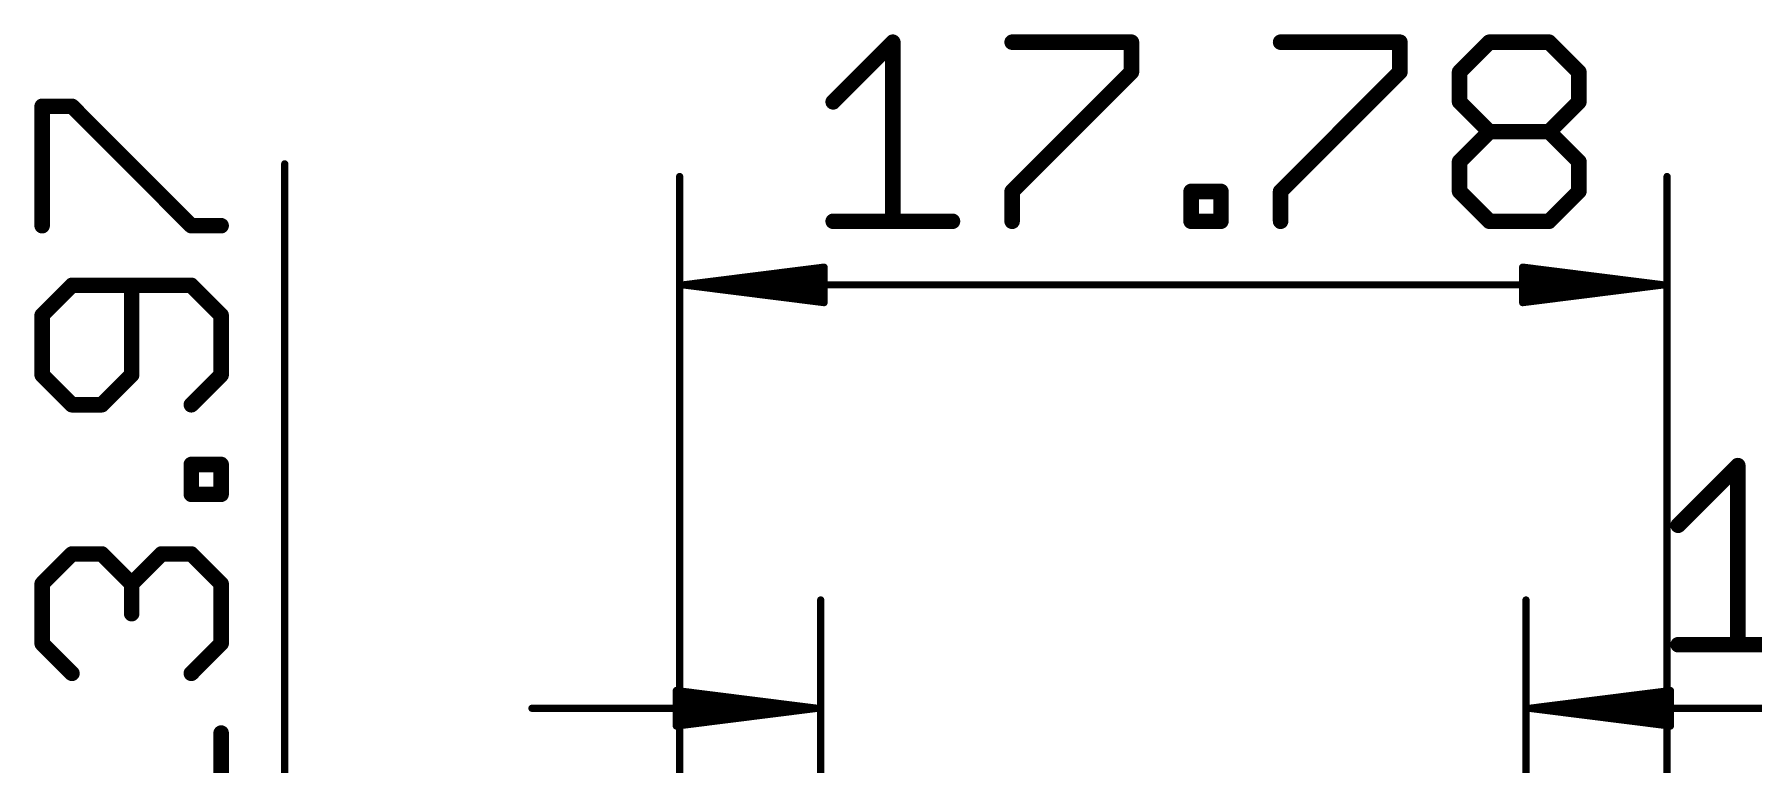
# Model space of a CAD drawing. Extents: x -11.6 to 35, y -5.3 to 31.4.
# Drawn here: x -11.62 to 19.34, y 18.29 to 31.43 of the extents above; entities that cross this region are included whole.
import ezdxf

# ---------------------------------------------------------------- set-up
doc = ezdxf.new("R2010")
doc.units = 0
doc.layers.add('47', color=253, linetype='CONTINUOUS')

msp = doc.modelspace()

# ---------------------------------------------------------------- linework, layer by layer
at = {"layer": '47'}
for points, const_width in [([(2.7637, 30.2176), (3.8382, 31.2921)], 0.2794), ([(3.8382, 31.2921), (3.8382, 28.0687)], 0.2794), ([(5.9865, 31.2921), (8.1354, 31.2921)], 0.2794), ([(8.1354, 31.2921), (8.1354, 30.7548)], 0.2794), ([(10.8206, 31.2921), (12.9695, 31.2921)], 0.2794), ([(12.9695, 31.2921), (12.9695, 30.7548)], 0.2794), ([(14.0434, 30.7548), (14.5806, 31.2921)], 0.2794), ([(14.5806, 31.2921), (15.655, 31.2921)], 0.2794), ([(15.655, 31.2921), (16.1923, 30.7548)], 0.2794), ([(8.1354, 30.7548), (5.9865, 28.6059)], 0.2794), ([(12.9695, 30.7548), (10.8206, 28.6059)], 0.2794), ([(14.0434, 30.2176), (14.0434, 30.7548)], 0.2794), ([(16.1923, 30.7548), (16.1923, 30.2176)], 0.2794), ([(14.5806, 29.6804), (14.0434, 30.2176)], 0.2794), ([(16.1923, 30.2176), (15.655, 29.6804)], 0.2794), ([(-11.4801, 27.9893), (-11.4801, 30.1382)], 0.2794), ([(-11.4801, 30.1382), (-10.9428, 30.1382)], 0.2794), ([(-10.9428, 30.1382), (-8.7939, 27.9893)], 0.2794), ([(14.0434, 29.1432), (14.5806, 29.6804)], 0.2794), ([(14.5806, 29.6804), (15.655, 29.6804)], 0.2794), ([(15.655, 29.6804), (16.1923, 29.1432)], 0.2794), ([(-7.112, 14.035), (-7.112, 29.1019)], 0.13), ([(14.0434, 28.6059), (14.0434, 29.1432)], 0.2794), ([(16.1923, 29.1432), (16.1923, 28.6059)], 0.2794), ([(0, 11.43), (0, 28.874)], 0.13), ([(17.78, 12.446), (17.78, 28.874)], 0.13), ([(5.9865, 28.6059), (5.9865, 28.0687)], 0.2794), ([(9.2092, 28.0687), (9.2092, 28.6059)], 0.2794), ([(9.2092, 28.6059), (9.7465, 28.6059)], 0.2794), ([(9.7465, 28.6059), (9.7465, 28.0687)], 0.2794), ([(10.8206, 28.6059), (10.8206, 28.0687)], 0.2794), ([(14.5806, 28.0687), (14.0434, 28.6059)], 0.2794), ([(16.1923, 28.6059), (15.655, 28.0687)], 0.2794), ([(2.7637, 28.0687), (4.9126, 28.0687)], 0.2794), ([(9.7465, 28.0687), (9.2092, 28.0687)], 0.2794), ([(15.655, 28.0687), (14.5806, 28.0687)], 0.2794), ([(-8.7939, 27.9893), (-8.2567, 27.9893)], 0.2794), ([(0.065, 26.924), (2.6, 27.2432)], 0.13), ([(0.065, 26.924), (2.6, 27.184)], 0.13), ([(2.6, 27.2432), (2.6, 26.6048)], 0.13), ([(17.715, 26.924), (15.18, 27.2432)], 0.13), ([(15.18, 27.2432), (15.18, 26.6048)], 0.13), ([(17.715, 26.924), (15.18, 27.184)], 0.13), ([(-10.9428, 26.9155), (-11.4801, 26.3783)], 0.2794), ([(-8.7939, 26.9155), (-10.9428, 26.9155)], 0.2794), ([(-9.8684, 25.3038), (-9.8684, 26.9155)], 0.2794), ([(-8.2567, 26.3783), (-8.7939, 26.9155)], 0.2794), ([(0.065, 26.924), (2.6, 27.054)], 0.13), ([(0.065, 26.924), (17.715, 26.924)], 0.13), ([(2.6, 26.6048), (0.065, 26.924)], 0.13), ([(2.6, 26.794), (0.065, 26.924)], 0.13), ([(2.6, 26.664), (0.065, 26.924)], 0.13), ([(17.715, 26.924), (15.18, 27.054)], 0.13), ([(15.18, 26.6048), (17.715, 26.924)], 0.13), ([(15.18, 26.794), (17.715, 26.924)], 0.13), ([(15.18, 26.664), (17.715, 26.924)], 0.13), ([(-11.4801, 26.3783), (-11.4801, 25.3038)], 0.2794), ([(-8.2567, 25.3038), (-8.2567, 26.3783)], 0.2794), ([(-11.4801, 25.3038), (-10.9428, 24.7666)], 0.2794), ([(-10.4056, 24.7666), (-9.8684, 25.3038)], 0.2794), ([(-8.7939, 24.7666), (-8.2567, 25.3038)], 0.2794), ([(-10.9428, 24.7666), (-10.4056, 24.7666)], 0.2794), ([(-8.7939, 23.1552), (-8.7939, 23.6924)], 0.2794), ([(-8.7939, 23.6924), (-8.2567, 23.6924)], 0.2794), ([(-8.2567, 23.6924), (-8.2567, 23.1552)], 0.2794), ([(17.9797, 22.5976), (19.0541, 23.6721)], 0.2794), ([(19.0541, 23.6721), (19.0541, 20.4487)], 0.2794), ([(-8.2567, 23.1552), (-8.7939, 23.1552)], 0.2794), ([(-11.4801, 21.5441), (-10.9428, 22.0814)], 0.2794), ([(-10.9428, 22.0814), (-10.4056, 22.0814)], 0.2794), ([(-10.4056, 22.0814), (-9.8684, 21.5441)], 0.2794), ([(-9.8684, 21.5441), (-9.3312, 22.0814)], 0.2794), ([(-9.3312, 22.0814), (-8.7939, 22.0814)], 0.2794), ([(-8.7939, 22.0814), (-8.2567, 21.5441)], 0.2794), ([(-11.4801, 20.4697), (-11.4801, 21.5441)], 0.2794), ([(-9.8684, 21.5441), (-9.8684, 21.0069)], 0.2794), ([(-8.2567, 21.5441), (-8.2567, 20.4697)], 0.2794), ([(2.54, 13.97), (2.54, 21.254)], 0.13), ([(15.24, 13.97), (15.24, 21.254)], 0.13), ([(-10.9428, 19.9325), (-11.4801, 20.4697)], 0.2794), ([(-8.2567, 20.4697), (-8.7939, 19.9325)], 0.2794), ([(17.9797, 20.4487), (20.1286, 20.4487)], 0.2794), ([(2.475, 19.304), (-0.06, 19.6232)], 0.13), ([(-0.06, 19.6232), (-0.06, 18.9848)], 0.13), ([(2.475, 19.304), (-0.06, 19.564)], 0.13), ([(15.305, 19.304), (17.84, 19.6232)], 0.13), ([(15.305, 19.304), (17.84, 19.564)], 0.13), ([(17.84, 19.6232), (17.84, 18.9848)], 0.13), ([(2.475, 19.304), (-2.66, 19.304)], 0.13), ([(2.475, 19.304), (-0.06, 19.434)], 0.13), ([(-0.06, 18.9848), (2.475, 19.304)], 0.13), ([(-0.06, 19.174), (2.475, 19.304)], 0.13), ([(-0.06, 19.044), (2.475, 19.304)], 0.13), ([(15.305, 19.304), (17.84, 19.434)], 0.13), ([(15.305, 19.304), (30.3719, 19.304)], 0.13), ([(17.84, 18.9848), (15.305, 19.304)], 0.13), ([(17.84, 19.174), (15.305, 19.304)], 0.13), ([(17.84, 19.044), (15.305, 19.304)], 0.13), ([(-8.2567, 16.7097), (-8.2567, 18.8586)], 0.2794)]:
    msp.add_lwpolyline(points, dxfattribs=dict(at, const_width=const_width))
for points, const_width in [([(3.908, 31.2921, 1), (3.7683, 31.2921)], 0.1397), ([(3.8876, 31.2427, 1), (3.7888, 31.3414)], 0.1397), ([(5.9865, 31.3619, 1), (5.9865, 31.2222)], 0.1397), ([(8.2052, 31.2921, 1), (8.0655, 31.2921)], 0.1397), ([(8.1354, 31.2222, 1), (8.1354, 31.3619)], 0.1397), ([(10.8206, 31.3619, 1), (10.8206, 31.2222)], 0.1397), ([(13.0394, 31.2921, 1), (12.8997, 31.2921)], 0.1397), ([(12.9695, 31.2222, 1), (12.9695, 31.3619)], 0.1397), ([(14.5806, 31.3619, 1), (14.5806, 31.2222)], 0.1397), ([(14.63, 31.2427, 1), (14.5312, 31.3414)], 0.1397), ([(15.7044, 31.3414, 1), (15.6057, 31.2427)], 0.1397), ([(15.655, 31.2222, 1), (15.655, 31.3619)], 0.1397), ([(8.0655, 30.7548, 1), (8.2052, 30.7548)], 0.1397), ([(8.1848, 30.7054, 1), (8.086, 30.8042)], 0.1397), ([(12.8997, 30.7548, 1), (13.0394, 30.7548)], 0.1397), ([(13.0189, 30.7054, 1), (12.9201, 30.8042)], 0.1397), ([(14.1132, 30.7548, 1), (13.9735, 30.7548)], 0.1397), ([(13.994, 30.8042, 1), (14.0928, 30.7054)], 0.1397), ([(16.2621, 30.7548, 1), (16.1224, 30.7548)], 0.1397), ([(16.1429, 30.7054, 1), (16.2417, 30.8042)], 0.1397), ([(14.0928, 30.267, 1), (13.994, 30.1682)], 0.1397), ([(16.2417, 30.1682, 1), (16.1429, 30.267)], 0.1397), ([(-11.4801, 30.2081, 1), (-11.4801, 30.0684)], 0.1397), ([(-11.4102, 30.1382, 1), (-11.5499, 30.1382)], 0.1397), ([(-10.8934, 30.1876, 1), (-10.9922, 30.0888)], 0.1397), ([(-10.9428, 30.0684, 1), (-10.9428, 30.2081)], 0.1397), ([(2.7143, 30.267, 1), (2.8131, 30.1682)], 0.1397), ([(13.9735, 30.2176, 1), (14.1132, 30.2176)], 0.1397), ([(16.1224, 30.2176, 1), (16.2621, 30.2176)], 0.1397), ([(14.5806, 29.7502, 1), (14.5806, 29.6105)], 0.1397), ([(14.63, 29.631, 1), (14.5312, 29.7298)], 0.1397), ([(14.5312, 29.631, 1), (14.63, 29.7298)], 0.1397), ([(15.7044, 29.7298, 1), (15.6057, 29.631)], 0.1397), ([(15.6057, 29.7298, 1), (15.7044, 29.631)], 0.1397), ([(15.655, 29.6105, 1), (15.655, 29.7502)], 0.1397), ([(-7.0795, 29.1019, 1), (-7.1445, 29.1019)], 0.065), ([(14.1132, 29.1432, 1), (13.9735, 29.1432)], 0.1397), ([(13.994, 29.1925, 1), (14.0928, 29.0938)], 0.1397), ([(16.2621, 29.1432, 1), (16.1224, 29.1432)], 0.1397), ([(16.1429, 29.0938, 1), (16.2417, 29.1925)], 0.1397), ([(0.0325, 28.874, 1), (-0.0325, 28.874)], 0.065), ([(17.8125, 28.874, 1), (17.7475, 28.874)], 0.065), ([(6.0563, 28.6059, 1), (5.9166, 28.6059)], 0.1397), ([(5.9371, 28.6553, 1), (6.0359, 28.5565)], 0.1397), ([(9.2092, 28.6758, 1), (9.2092, 28.5361)], 0.1397), ([(9.2791, 28.6059, 1), (9.1394, 28.6059)], 0.1397), ([(9.8163, 28.6059, 1), (9.6766, 28.6059)], 0.1397), ([(9.7465, 28.5361, 1), (9.7465, 28.6758)], 0.1397), ([(10.7712, 28.6553, 1), (10.87, 28.5565)], 0.1397), ([(10.8905, 28.6059, 1), (10.7508, 28.6059)], 0.1397), ([(13.9735, 28.6059, 1), (14.1132, 28.6059)], 0.1397), ([(14.0928, 28.6553, 1), (13.994, 28.5565)], 0.1397), ([(16.1224, 28.6059, 1), (16.2621, 28.6059)], 0.1397), ([(16.2417, 28.5565, 1), (16.1429, 28.6553)], 0.1397), ([(2.7637, 28.1385, 1), (2.7637, 27.9989)], 0.1397), ([(4.9126, 27.9989, 1), (4.9126, 28.1385)], 0.1397), ([(9.2092, 28.1385, 1), (9.2092, 27.9989)], 0.1397), ([(9.7465, 27.9989, 1), (9.7465, 28.1385)], 0.1397), ([(14.5806, 28.1385, 1), (14.5806, 27.9989)], 0.1397), ([(14.5312, 28.0193, 1), (14.63, 28.1181)], 0.1397), ([(15.6057, 28.1181, 1), (15.7044, 28.0193)], 0.1397), ([(15.655, 27.9989, 1), (15.655, 28.1385)], 0.1397), ([(-11.5499, 27.9893, 1), (-11.4102, 27.9893)], 0.1397), ([(-8.7939, 28.0592, 1), (-8.7939, 27.9195)], 0.1397), ([(-8.8433, 27.9399, 1), (-8.7445, 28.0387)], 0.1397), ([(-8.2567, 27.9195, 1), (-8.2567, 28.0592)], 0.1397), ([(3.7683, 28.0687, 1), (3.908, 28.0687)], 0.1397), ([(5.9166, 28.0687, 1), (6.0563, 28.0687)], 0.1397), ([(9.1394, 28.0687, 1), (9.2791, 28.0687)], 0.1397), ([(9.6766, 28.0687, 1), (9.8163, 28.0687)], 0.1397), ([(10.7508, 28.0687, 1), (10.8905, 28.0687)], 0.1397), ([(2.6325, 27.2432, 1), (2.5675, 27.2432)], 0.065), ([(2.6041, 27.211, 1), (2.5959, 27.2755)], 0.065), ([(2.6033, 27.1517, 1), (2.5967, 27.2163)], 0.065), ([(15.1841, 27.2755, 1), (15.1759, 27.211)], 0.065), ([(15.2125, 27.2432, 1), (15.1475, 27.2432)], 0.065), ([(15.1833, 27.2163, 1), (15.1767, 27.1517)], 0.065), ([(-10.9428, 26.9853, 1), (-10.9428, 26.8456)], 0.1397), ([(-10.8934, 26.8661, 1), (-10.9922, 26.9649)], 0.1397), ([(-9.7985, 26.9155, 1), (-9.9382, 26.9155)], 0.1397), ([(-8.7445, 26.9649, 1), (-8.8433, 26.8661)], 0.1397), ([(-8.7939, 26.8456, 1), (-8.7939, 26.9853)], 0.1397), ([(0.065, 26.9565, 1), (0.065, 26.8915)], 0.065), ([(0.0691, 26.9562, 1), (0.0609, 26.8918)], 0.065), ([(0.0633, 26.9565, 1), (0.0667, 26.8915)], 0.065), ([(0.0667, 26.9565, 1), (0.0633, 26.8915)], 0.065), ([(0.0683, 26.9563, 1), (0.0617, 26.8917)], 0.065), ([(0.0617, 26.9563, 1), (0.0683, 26.8917)], 0.065), ([(0.0609, 26.9562, 1), (0.0691, 26.8918)], 0.065), ([(2.6017, 27.0215, 1), (2.5983, 27.0865)], 0.065), ([(15.1817, 27.0865, 1), (15.1783, 27.0215)], 0.065), ([(17.7191, 26.8918, 1), (17.7109, 26.9562)], 0.065), ([(17.7109, 26.8918, 1), (17.7191, 26.9562)], 0.065), ([(17.7183, 26.8917, 1), (17.7117, 26.9563)], 0.065), ([(17.7117, 26.8917, 1), (17.7183, 26.9563)], 0.065), ([(17.7133, 26.8915, 1), (17.7167, 26.9565)], 0.065), ([(17.7167, 26.8915, 1), (17.7133, 26.9565)], 0.065), ([(17.715, 26.8915, 1), (17.715, 26.9565)], 0.065), ([(2.5675, 26.6048, 1), (2.6325, 26.6048)], 0.065), ([(2.5959, 26.5725, 1), (2.6041, 26.637)], 0.065), ([(2.5967, 26.6317, 1), (2.6033, 26.6963)], 0.065), ([(2.5983, 26.7615, 1), (2.6017, 26.8265)], 0.065), ([(15.1783, 26.8265, 1), (15.1817, 26.7615)], 0.065), ([(15.1767, 26.6963, 1), (15.1833, 26.6317)], 0.065), ([(15.1759, 26.637, 1), (15.1841, 26.5725)], 0.065), ([(15.1475, 26.6048, 1), (15.2125, 26.6048)], 0.065), ([(-11.4102, 26.3783, 1), (-11.5499, 26.3783)], 0.1397), ([(-11.5294, 26.4276, 1), (-11.4307, 26.3289)], 0.1397), ([(-8.1868, 26.3783, 1), (-8.3266, 26.3783)], 0.1397), ([(-8.3061, 26.3289, 1), (-8.2073, 26.4276)], 0.1397), ([(-11.4307, 25.3532, 1), (-11.5294, 25.2544)], 0.1397), ([(-9.819, 25.2544, 1), (-9.9178, 25.3532)], 0.1397), ([(-8.2073, 25.2544, 1), (-8.3061, 25.3532)], 0.1397), ([(-11.5499, 25.3038, 1), (-11.4102, 25.3038)], 0.1397), ([(-9.9382, 25.3038, 1), (-9.7985, 25.3038)], 0.1397), ([(-8.3266, 25.3038, 1), (-8.1868, 25.3038)], 0.1397), ([(-10.9428, 24.8364, 1), (-10.9428, 24.6967)], 0.1397), ([(-10.9922, 24.7172, 1), (-10.8934, 24.816)], 0.1397), ([(-10.455, 24.816, 1), (-10.3562, 24.7172)], 0.1397), ([(-10.4056, 24.6967, 1), (-10.4056, 24.8364)], 0.1397), ([(-8.8433, 24.816, 1), (-8.7445, 24.7172)], 0.1397), ([(-8.7939, 23.7623, 1), (-8.7939, 23.6226)], 0.1397), ([(-8.7241, 23.6924, 1), (-8.8638, 23.6924)], 0.1397), ([(-8.1868, 23.6924, 1), (-8.3266, 23.6924)], 0.1397), ([(-8.2567, 23.6226, 1), (-8.2567, 23.7623)], 0.1397), ([(19.124, 23.6721, 1), (18.9843, 23.6721)], 0.1397), ([(19.1035, 23.6227, 1), (19.0048, 23.7214)], 0.1397), ([(-8.7939, 23.2251, 1), (-8.7939, 23.0854)], 0.1397), ([(-8.8638, 23.1552, 1), (-8.7241, 23.1552)], 0.1397), ([(-8.3266, 23.1552, 1), (-8.1868, 23.1552)], 0.1397), ([(-8.2567, 23.0854, 1), (-8.2567, 23.2251)], 0.1397), ([(17.9303, 22.647, 1), (18.0291, 22.5482)], 0.1397), ([(-10.9428, 22.1512, 1), (-10.9428, 22.0115)], 0.1397), ([(-10.8934, 22.032, 1), (-10.9922, 22.1307)], 0.1397), ([(-10.3562, 22.1307, 1), (-10.455, 22.032)], 0.1397), ([(-10.4056, 22.0115, 1), (-10.4056, 22.1512)], 0.1397), ([(-9.3312, 22.1512, 1), (-9.3312, 22.0115)], 0.1397), ([(-9.2818, 22.032, 1), (-9.3805, 22.1307)], 0.1397), ([(-8.7445, 22.1307, 1), (-8.8433, 22.032)], 0.1397), ([(-8.7939, 22.0115, 1), (-8.7939, 22.1512)], 0.1397), ([(-11.4102, 21.5441, 1), (-11.5499, 21.5441)], 0.1397), ([(-9.7985, 21.5441, 1), (-9.9382, 21.5441)], 0.1397), ([(-8.1868, 21.5441, 1), (-8.3266, 21.5441)], 0.1397), ([(-11.5294, 21.5935, 1), (-11.4307, 21.4947)], 0.1397), ([(-9.9178, 21.5935, 1), (-9.819, 21.4947)], 0.1397), ([(-9.9178, 21.4947, 1), (-9.819, 21.5935)], 0.1397), ([(-8.3061, 21.4947, 1), (-8.2073, 21.5935)], 0.1397), ([(-9.9382, 21.0069, 1), (-9.7985, 21.0069)], 0.1397), ([(2.5725, 21.254, 1), (2.5075, 21.254)], 0.065), ([(15.2725, 21.254, 1), (15.2075, 21.254)], 0.065), ([(-11.4307, 20.5191, 1), (-11.5294, 20.4203)], 0.1397), ([(-11.5499, 20.4697, 1), (-11.4102, 20.4697)], 0.1397), ([(-8.3266, 20.4697, 1), (-8.1868, 20.4697)], 0.1397), ([(-8.2073, 20.4203, 1), (-8.3061, 20.5191)], 0.1397), ([(17.9797, 20.5186, 1), (17.9797, 20.3789)], 0.1397), ([(18.9843, 20.4487, 1), (19.124, 20.4487)], 0.1397), ([(-10.9922, 19.8831, 1), (-10.8934, 19.9818)], 0.1397), ([(-8.8433, 19.9818, 1), (-8.7445, 19.8831)], 0.1397), ([(-0.0559, 19.6555, 1), (-0.0641, 19.591)], 0.065), ([(-0.0275, 19.6232, 1), (-0.0925, 19.6232)], 0.065), ([(-0.0567, 19.5963, 1), (-0.0633, 19.5317)], 0.065), ([(17.8725, 19.6232, 1), (17.8075, 19.6232)], 0.065), ([(17.8441, 19.591, 1), (17.8359, 19.6555)], 0.065), ([(17.8433, 19.5317, 1), (17.8367, 19.5963)], 0.065), ([(-2.66, 19.3365, 1), (-2.66, 19.2715)], 0.065), ([(-0.0583, 19.4665, 1), (-0.0617, 19.4015)], 0.065), ([(-0.0617, 19.2065, 1), (-0.0583, 19.1415)], 0.065), ([(2.4791, 19.2718, 1), (2.4709, 19.3362)], 0.065), ([(2.4709, 19.2718, 1), (2.4791, 19.3362)], 0.065), ([(2.4783, 19.2717, 1), (2.4717, 19.3363)], 0.065), ([(2.4717, 19.2717, 1), (2.4783, 19.3363)], 0.065), ([(2.4733, 19.2715, 1), (2.4767, 19.3365)], 0.065), ([(2.4767, 19.2715, 1), (2.4733, 19.3365)], 0.065), ([(2.475, 19.2715, 1), (2.475, 19.3365)], 0.065), ([(15.305, 19.3365, 1), (15.305, 19.2715)], 0.065), ([(15.3091, 19.3362, 1), (15.3009, 19.2718)], 0.065), ([(15.3033, 19.3365, 1), (15.3067, 19.2715)], 0.065), ([(15.3067, 19.3365, 1), (15.3033, 19.2715)], 0.065), ([(15.3083, 19.3363, 1), (15.3017, 19.2717)], 0.065), ([(15.3017, 19.3363, 1), (15.3083, 19.2717)], 0.065), ([(15.3009, 19.3362, 1), (15.3091, 19.2718)], 0.065), ([(17.8417, 19.4015, 1), (17.8383, 19.4665)], 0.065), ([(17.8383, 19.1415, 1), (17.8417, 19.2065)], 0.065), ([(-8.1868, 18.8586, 1), (-8.3266, 18.8586)], 0.1397), ([(-0.0633, 19.0763, 1), (-0.0567, 19.0117)], 0.065), ([(-0.0641, 19.017, 1), (-0.0559, 18.9525)], 0.065), ([(-0.0925, 18.9848, 1), (-0.0275, 18.9848)], 0.065), ([(17.8075, 18.9848, 1), (17.8725, 18.9848)], 0.065), ([(17.8359, 18.9525, 1), (17.8441, 19.017)], 0.065), ([(17.8367, 19.0117, 1), (17.8433, 19.0763)], 0.065)]:
    msp.add_lwpolyline(points, format="xyb", dxfattribs=dict(at, const_width=const_width))

doc.saveas('drawing.dxf')
